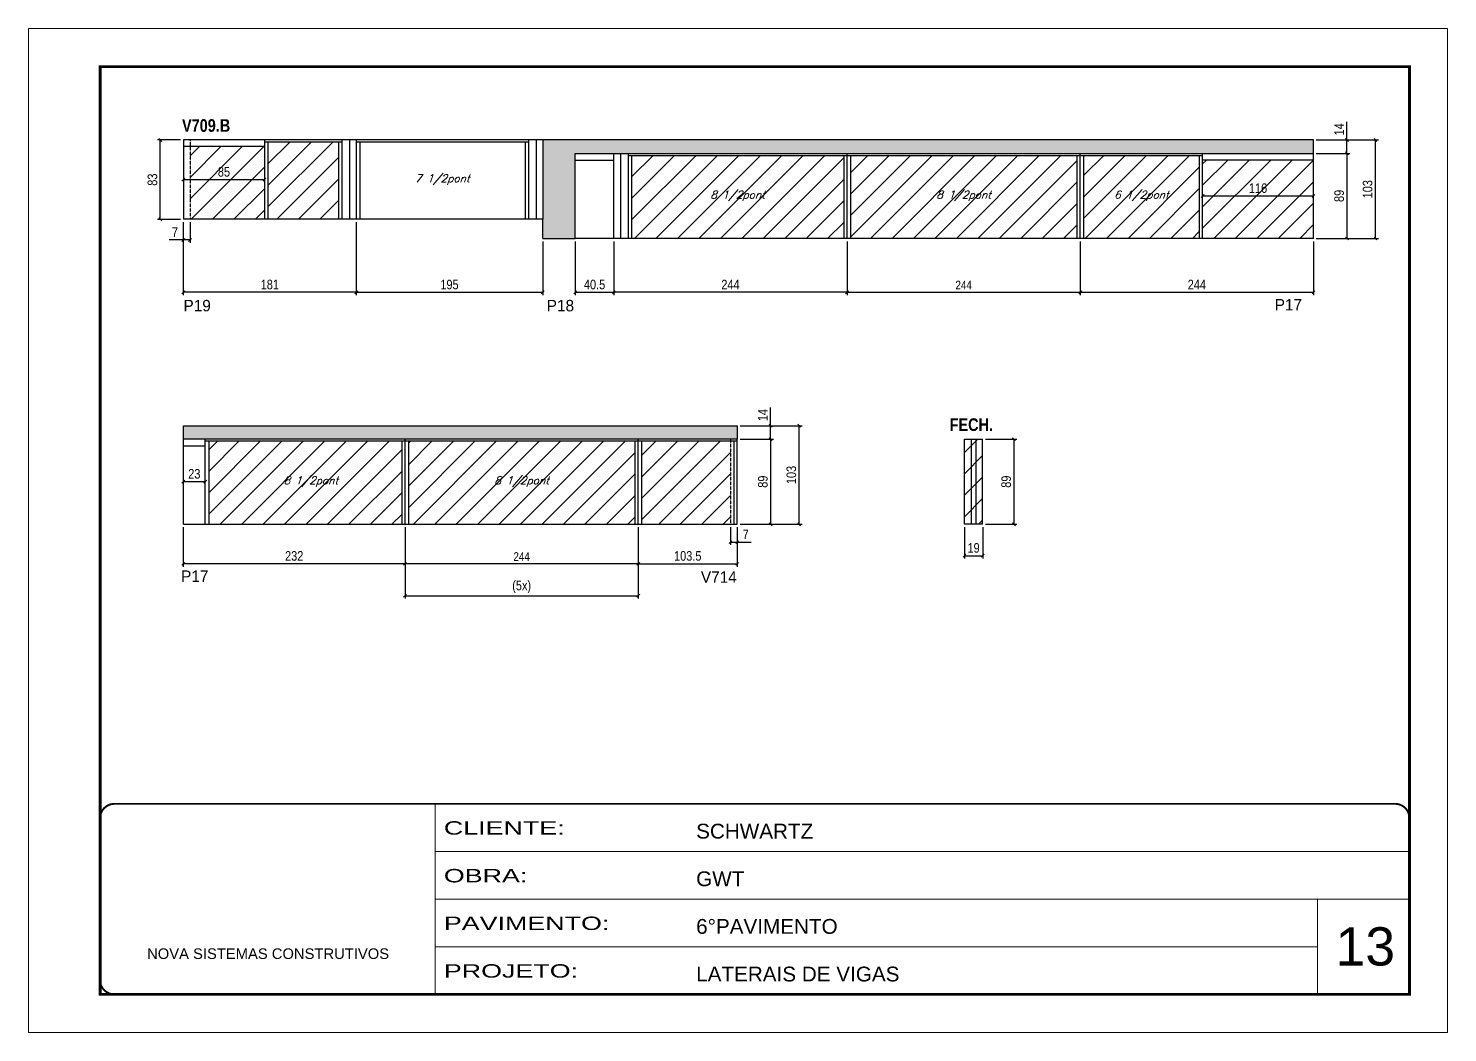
# Model space of a CAD drawing. Extents: x 13154 to 22413, y 1253 to 30260.
# Drawn here: x 13154 to 14639, y 25373 to 26423 of the extents above; entities that cross this region are included whole.
import ezdxf

# ---------------------------------------------------------------- set-up
doc = ezdxf.new("R2010")
doc.units = 0
for name, pattern in [('CONTINUO', [0]), ('DASHED', [0.75, 0.5, -0.25]), ('HIDDEN', [0.375, 0.25, -0.125])]:
    doc.linetypes.add(name, pattern=pattern)
for name, color, linetype in [('5', 5, 'Continuous'), ('COTA', 241, 'Continuous'), ('NOMENCLATURA', 7, 'Continuous'), ('Painéis', 200, 'Continuous'), ('SARR_2.2x7', 40, 'Continuous'), ('SARR_3.5x7', 81, 'Continuous'), ('texto', 7, 'Continuous')]:
    doc.layers.add(name, color=color, linetype=linetype)
for name, color, linetype, lineweight in [('CARIMBO', 255, 'Continuous', 9), ('Folhas', 255, 'Continuous', 9), ('Hachura', 251, 'Continuous', 9), ('SARRAFO DE PRESSAO', 251, 'DASHED', 9)]:
    doc.layers.add(name, color=color, linetype=linetype, lineweight=lineweight)
doc.styles.add('ARIAL', font='arial.ttf')
doc.styles.add('COTA TECNICA', font='techl___.ttf', dxfattribs={"height": 10})
doc.styles.add('COTA TECNICA-50', font='techl___.ttf', dxfattribs={"height": 9})
doc.styles.add('Romans', font='romans.shx')
doc.styles.add('ROMAS860', font='ROMAS860.SHX')
doc.styles.add('TECNICA', font='techb___.ttf', dxfattribs={"height": 10})
doc.styles.add('Tecnologia', font='')
doc.styles.get('Tecnologia').set_extended_font_data('Forgotten Futurist')
doc.dimstyles.new('COTA PAINEL-50', dxfattribs={"dimtxt": 9, "dimasz": 3, "dimexe": 3, "dimexo": 3, "dimgap": 3, "dimtad": 1, "dimdec": 1, "dimzin": 12, "dimdsep": 46, "dimtxsty": 'COTA TECNICA-50', "dimblk1": 'OBLIQUE', "dimblk2": 'OBLIQUE', "dimsah": 1, "dimcen": 0.9, "dimclrd": 4, "dimclre": 4, "dimclrt": 240, "dimadec": 1, "dimazin": 3, "dimtfac": 1, "dimtdec": 1, "dimtmove": 0, "dimatfit": 3, "dimfxl": 1, "dimtolj": 1, "dimtzin": 12, "dimarcsym": 0})
doc.dimstyles.new('PAINEL', dxfattribs={"dimtxt": 10, "dimasz": 3, "dimexe": 3, "dimexo": 3, "dimgap": 3, "dimtad": 1, "dimdec": 1, "dimzin": 12, "dimdsep": 46, "dimtxsty": 'COTA TECNICA', "dimblk1": 'OBLIQUE', "dimblk2": 'OBLIQUE', "dimsah": 1, "dimcen": 0.9, "dimclrd": 4, "dimclre": 4, "dimclrt": 240, "dimadec": 1, "dimazin": 3, "dimtfac": 1, "dimtdec": 1, "dimtmove": 0, "dimatfit": 3, "dimfxl": 1, "dimtolj": 1, "dimtzin": 12, "dimarcsym": 0})
pattern_1 = [(45, (-34.991, 0), (-11.22532, 11.22532), [])]

# ---------------------------------------------------------------- blocks, each defined once
blk = doc.blocks.new('9999999999')
at = {"color": 30, "linetype": 'CONTINUO'}
for p, q in [((98564.6, 34230.2), (98564.6, 34429.4)), ((98564.6, 34379.6), (99584, 34379.6)), ((98564.6, 34329.8), (99488, 34329.8)), ((99584, 34329.8), (99488, 34329.8)), ((99488, 34329.8), (99488, 34230.2)), ((98564.6, 34280), (99488, 34280))]:
    blk.add_line(p, q, dxfattribs=at)
at = {"color": 30, "linetype": 'CONTINUO', "const_width": 2}
blk.add_lwpolyline([(99584, 34230.2), (99584, 34414.4, 0.414214), (99569, 34429.4), (98229, 34429.4, 0.414214), (98214, 34414.4), (98214, 34245.2, 0.414214), (98229, 34230.2), (99584, 34230.2)], format="xyb", dxfattribs=at)
at = {"layer": 'Folhas'}
blk.add_lwpolyline([(98139, 34190.2), (99624, 34190.2), (99624, 35240.2), (98139, 35240.2)], close=True, dxfattribs=at)
at = {"layer": 'Folhas', "color": 30, "const_width": 3}
blk.add_lwpolyline([(98214, 34230.2), (99584, 34230.2), (99584, 35200.2), (98214, 35200.2)], close=True, dxfattribs=at)
at = {"color": 7, "linetype": 'Continuous', "ltscale": 5, "style": 'ARIAL'}
for s, height, p in [('SCHWARTZ', 15.48, (98837.7, 34393.1)), ('GWT', 15.48, (98837.7, 34343.3)), ('6°PAVIMENTO', 15.483, (98837.7, 34293.5)), ('NOVA SISTEMAS CONSTRUTIVOS', 11.059, (98263.2, 34267.2)), ('LATERAIS DE VIGAS', 15.483, (98837.7, 34243.7))]:
    blk.add_text(s, height=height, dxfattribs=at).set_placement(p)
at = {"layer": 'Folhas', "color": 7, "style": 'Tecnologia', "width": 1.5}
for s, p in [('CLIENTE:', (98573.7, 34397.2)), ('OBRA:', (98573.7, 34347.3)), ('PAVIMENTO:', (98573.7, 34297.5)), ('PROJETO:', (98573.7, 34247.7))]:
    blk.add_text(s, height=14, dxfattribs=at).set_placement(p)
blk = doc.blocks.new('_Oblique')
at = {"color": 0, "linetype": 'ByBlock', "lineweight": -2}
blk.add_line((-0.5, -0.5), (0.5, 0.5), dxfattribs=at)
blk = doc.blocks.new('*D222')
at = {"layer": 'COTA', "color": 4, "linetype": 'ByBlock', "lineweight": -2, "transparency": 16777216}
for p, q in [((13316.5, 26220.8), (13316.5, 26144.5)), ((13497.5, 26220.8), (13497.5, 26144.5)), ((13497.5, 26147.5), (13316.5, 26147.5))]:
    blk.add_line(p, q, dxfattribs=at)
at = {"layer": 'Defpoints', "color": 0, "linetype": 'ByBlock', "transparency": 16777216}
for p in [(13316.5, 26223.8), (13497.5, 26223.8), (13316.5, 26147.5)]:
    blk.add_point(p, dxfattribs=at)
at = {"layer": 'COTA', "color": 4, "linetype": 'ByBlock', "lineweight": -2, "transparency": 16777216, "xscale": 3, "yscale": 3, "zscale": 3, "rotation": 180}
blk.add_blockref('_Oblique', (13316.5, 26147.5), dxfattribs=at)
at = {"layer": 'COTA', "color": 4, "linetype": 'ByBlock', "lineweight": -2, "transparency": 16777216, "xscale": 3, "yscale": 3, "zscale": 3}
blk.add_blockref('_Oblique', (13497.5, 26147.5), dxfattribs=at)
at = {"layer": 'COTA', "color": 240, "linetype": 'ByBlock', "transparency": 16777216, "insert": (13407, 26155.6), "char_height": 10, "attachment_point": 5, "style": 'COTA TECNICA'}
blk.add_mtext('\\A1;181', dxfattribs=at)
blk = doc.blocks.new('*D223')
at = {"layer": 'COTA', "color": 4, "lineweight": -2, "transparency": 16777216}
for p, q in [((13316.5, 26220.8), (13316.5, 26199.3)), ((13323.5, 26220.8), (13323.5, 26199.3)), ((13316.5, 26202.3), (13301.8, 26202.3)), ((13323.5, 26202.3), (13316.5, 26202.3))]:
    blk.add_line(p, q, dxfattribs=at)
at = {"layer": 'Defpoints', "color": 0, "transparency": 16777216}
for p in [(13316.5, 26223.8), (13323.5, 26223.8), (13316.5, 26202.3)]:
    blk.add_point(p, dxfattribs=at)
at = {"layer": 'COTA', "color": 4, "lineweight": -2, "transparency": 16777216, "xscale": 3, "yscale": 3, "zscale": 3, "rotation": 180}
blk.add_blockref('_Oblique', (13316.5, 26202.3), dxfattribs=at)
at = {"layer": 'COTA', "color": 4, "lineweight": -2, "transparency": 16777216, "xscale": 3, "yscale": 3, "zscale": 3}
blk.add_blockref('_Oblique', (13323.5, 26202.3), dxfattribs=at)
at = {"layer": 'COTA', "color": 240, "transparency": 16777216, "insert": (13307.7, 26210.4), "char_height": 10, "attachment_point": 5, "style": 'COTA TECNICA'}
blk.add_mtext('\\A1;7', dxfattribs=at)
blk = doc.blocks.new('*D224')
at = {"layer": 'COTA', "color": 4, "lineweight": -2, "transparency": 16777216}
blk.add_line((13316.5, 26265.3), (13401.5, 26265.3), dxfattribs=at)
at = {"layer": 'Defpoints', "color": 0, "transparency": 16777216}
for p in [(13316.5, 26265.3), (13401.5, 26265.3), (13401.5, 26265.3)]:
    blk.add_point(p, dxfattribs=at)
at = {"layer": 'COTA', "color": 4, "lineweight": -2, "transparency": 16777216, "xscale": 3, "yscale": 3, "zscale": 3, "rotation": 180}
blk.add_blockref('_Oblique', (13316.5, 26265.3), dxfattribs=at)
at = {"layer": 'COTA', "color": 4, "lineweight": -2, "transparency": 16777216, "xscale": 3, "yscale": 3, "zscale": 3}
blk.add_blockref('_Oblique', (13401.5, 26265.3), dxfattribs=at)
at = {"layer": 'COTA', "color": 240, "transparency": 16777216, "insert": (13359, 26273.4), "char_height": 10, "attachment_point": 5, "style": 'COTA TECNICA'}
blk.add_mtext('\\A1;85', dxfattribs=at)
blk = doc.blocks.new('*D225')
at = {"layer": 'COTA', "color": 4, "lineweight": -2, "transparency": 16777216}
for p, q in [((13313.5, 26306.8), (13289.4, 26306.8)), ((13292.4, 26223.8), (13292.4, 26306.8)), ((13313.5, 26223.8), (13289.4, 26223.8))]:
    blk.add_line(p, q, dxfattribs=at)
at = {"layer": 'Defpoints', "color": 0, "transparency": 16777216}
for p in [(13292.4, 26306.8), (13316.5, 26306.8), (13316.5, 26223.8)]:
    blk.add_point(p, dxfattribs=at)
at = {"layer": 'COTA', "color": 4, "lineweight": -2, "transparency": 16777216, "xscale": 3, "yscale": 3, "zscale": 3}
for p, rotation in [((13292.4, 26306.8), 90), ((13292.4, 26223.8), 270)]:
    blk.add_blockref('_Oblique', p, dxfattribs=dict(at, rotation=rotation))
at = {"layer": 'COTA', "color": 240, "transparency": 16777216, "insert": (13284.2, 26265.3), "char_height": 10, "attachment_point": 5, "rotation": 90, "style": 'COTA TECNICA'}
blk.add_mtext('\\A1;83', dxfattribs=at)
blk = doc.blocks.new('*D228')
at = {"layer": 'COTA', "color": 4, "linetype": 'ByBlock', "lineweight": -2, "transparency": 16777216}
for p, q in [((14011, 26200.8), (14011, 26144.5)), ((14255, 26200.8), (14255, 26144.5)), ((14011, 26147.5), (14255, 26147.5))]:
    blk.add_line(p, q, dxfattribs=at)
at = {"layer": 'Defpoints', "color": 0, "linetype": 'ByBlock', "transparency": 16777216}
for p in [(14011, 26203.8), (14255, 26203.8), (14255, 26147.5)]:
    blk.add_point(p, dxfattribs=at)
at = {"layer": 'COTA', "color": 4, "linetype": 'ByBlock', "lineweight": -2, "transparency": 16777216, "xscale": 3, "yscale": 3, "zscale": 3, "rotation": 180}
blk.add_blockref('_Oblique', (14011, 26147.5), dxfattribs=at)
at = {"layer": 'COTA', "color": 4, "linetype": 'ByBlock', "lineweight": -2, "transparency": 16777216, "xscale": 3, "yscale": 3, "zscale": 3}
blk.add_blockref('_Oblique', (14255, 26147.5), dxfattribs=at)
at = {"layer": 'COTA', "color": 240, "linetype": 'ByBlock', "transparency": 16777216, "insert": (14133, 26155.1), "char_height": 9, "attachment_point": 5, "style": 'COTA TECNICA-50'}
blk.add_mtext('\\A1;244', dxfattribs=at)
blk = doc.blocks.new('*D229')
at = {"layer": 'COTA', "color": 4, "linetype": 'ByBlock', "lineweight": -2, "transparency": 16777216}
for p, q in [((13767, 26200.8), (13767, 26144.5)), ((14011, 26200.8), (14011, 26144.5)), ((14011, 26147.5), (13767, 26147.5))]:
    blk.add_line(p, q, dxfattribs=at)
at = {"layer": 'Defpoints', "color": 0, "linetype": 'ByBlock', "transparency": 16777216}
for p in [(13767, 26203.8), (14011, 26203.8), (13767, 26147.5)]:
    blk.add_point(p, dxfattribs=at)
at = {"layer": 'COTA', "color": 4, "linetype": 'ByBlock', "lineweight": -2, "transparency": 16777216, "xscale": 3, "yscale": 3, "zscale": 3, "rotation": 180}
blk.add_blockref('_Oblique', (13767, 26147.5), dxfattribs=at)
at = {"layer": 'COTA', "color": 4, "linetype": 'ByBlock', "lineweight": -2, "transparency": 16777216, "xscale": 3, "yscale": 3, "zscale": 3}
blk.add_blockref('_Oblique', (14011, 26147.5), dxfattribs=at)
at = {"layer": 'COTA', "color": 240, "linetype": 'ByBlock', "transparency": 16777216, "insert": (13889, 26155.6), "char_height": 10, "attachment_point": 5, "style": 'COTA TECNICA'}
blk.add_mtext('\\A1;244', dxfattribs=at)
blk = doc.blocks.new('*D230')
at = {"layer": 'COTA', "color": 4, "linetype": 'ByBlock', "lineweight": -2, "transparency": 16777216}
for p, q in [((14255, 26200.8), (14255, 26144.5)), ((14499, 26200.8), (14499, 26144.5)), ((14255, 26147.5), (14499, 26147.5))]:
    blk.add_line(p, q, dxfattribs=at)
at = {"layer": 'Defpoints', "color": 0, "linetype": 'ByBlock', "transparency": 16777216}
for p in [(14255, 26203.8), (14499, 26203.8), (14499, 26147.5)]:
    blk.add_point(p, dxfattribs=at)
at = {"layer": 'COTA', "color": 4, "linetype": 'ByBlock', "lineweight": -2, "transparency": 16777216, "xscale": 3, "yscale": 3, "zscale": 3, "rotation": 180}
blk.add_blockref('_Oblique', (14255, 26147.5), dxfattribs=at)
at = {"layer": 'COTA', "color": 4, "linetype": 'ByBlock', "lineweight": -2, "transparency": 16777216, "xscale": 3, "yscale": 3, "zscale": 3}
blk.add_blockref('_Oblique', (14499, 26147.5), dxfattribs=at)
at = {"layer": 'COTA', "color": 240, "linetype": 'ByBlock', "transparency": 16777216, "insert": (14377, 26155.6), "char_height": 10, "attachment_point": 5, "style": 'COTA TECNICA'}
blk.add_mtext('\\A1;244', dxfattribs=at)
blk = doc.blocks.new('*D231')
at = {"layer": 'COTA', "color": 4, "lineweight": -2, "transparency": 16777216}
blk.add_line((14383, 26248.3), (14499, 26248.3), dxfattribs=at)
at = {"layer": 'Defpoints', "color": 0, "transparency": 16777216}
for p in [(14383, 26248.3), (14499, 26248.3), (14499, 26248.3)]:
    blk.add_point(p, dxfattribs=at)
at = {"layer": 'COTA', "color": 4, "lineweight": -2, "transparency": 16777216, "xscale": 3, "yscale": 3, "zscale": 3, "rotation": 180}
blk.add_blockref('_Oblique', (14383, 26248.3), dxfattribs=at)
at = {"layer": 'COTA', "color": 4, "lineweight": -2, "transparency": 16777216, "xscale": 3, "yscale": 3, "zscale": 3}
blk.add_blockref('_Oblique', (14499, 26248.3), dxfattribs=at)
at = {"layer": 'COTA', "color": 240, "transparency": 16777216, "insert": (14441, 26256.4), "char_height": 10, "attachment_point": 5, "style": 'COTA TECNICA'}
blk.add_mtext('\\A1;116', dxfattribs=at)
blk = doc.blocks.new('*D234')
at = {"layer": 'COTA', "color": 4, "lineweight": -2, "transparency": 16777216}
for p, q in [((14502, 26292.8), (14537, 26292.8)), ((14534, 26292.8), (14534, 26203.8)), ((14502, 26203.8), (14537, 26203.8))]:
    blk.add_line(p, q, dxfattribs=at)
at = {"layer": 'Defpoints', "color": 0, "transparency": 16777216}
for p in [(14499, 26292.8), (14499, 26203.8), (14534, 26203.8)]:
    blk.add_point(p, dxfattribs=at)
at = {"layer": 'COTA', "color": 4, "lineweight": -2, "transparency": 16777216, "xscale": 3, "yscale": 3, "zscale": 3}
for p, rotation in [((14534, 26292.8), 90), ((14534, 26203.8), 270)]:
    blk.add_blockref('_Oblique', p, dxfattribs=dict(at, rotation=rotation))
at = {"layer": 'COTA', "color": 240, "transparency": 16777216, "insert": (14525.9, 26248.3), "char_height": 10, "attachment_point": 5, "rotation": 90, "style": 'COTA TECNICA'}
blk.add_mtext('\\A1;89', dxfattribs=at)
blk = doc.blocks.new('*D235')
at = {"layer": 'COTA', "color": 4, "lineweight": -2, "transparency": 16777216}
for p, q in [((14534, 26306.8), (14534, 26325.9)), ((14502, 26306.8), (14537, 26306.8)), ((14534, 26292.8), (14534, 26306.8)), ((14502, 26292.8), (14537, 26292.8))]:
    blk.add_line(p, q, dxfattribs=at)
at = {"layer": 'Defpoints', "color": 0, "transparency": 16777216}
for p in [(14499, 26306.8), (14534, 26306.8), (14499, 26292.8)]:
    blk.add_point(p, dxfattribs=at)
at = {"layer": 'COTA', "color": 4, "lineweight": -2, "transparency": 16777216, "xscale": 3, "yscale": 3, "zscale": 3}
for p, rotation in [((14534, 26306.8), 90), ((14534, 26292.8), 270)]:
    blk.add_blockref('_Oblique', p, dxfattribs=dict(at, rotation=rotation))
at = {"layer": 'COTA', "color": 240, "transparency": 16777216, "insert": (14525.9, 26317.9), "char_height": 10, "attachment_point": 5, "rotation": 90, "style": 'COTA TECNICA'}
blk.add_mtext('\\A1;14', dxfattribs=at)
blk = doc.blocks.new('*D236')
at = {"layer": 'COTA', "color": 4, "lineweight": -2, "transparency": 16777216}
for p, q in [((14502, 26306.8), (14566.9, 26306.8)), ((14563.9, 26203.8), (14563.9, 26306.8)), ((14502, 26203.8), (14566.9, 26203.8))]:
    blk.add_line(p, q, dxfattribs=at)
at = {"layer": 'Defpoints', "color": 0, "transparency": 16777216}
for p in [(14499, 26306.8), (14563.9, 26306.8), (14499, 26203.8)]:
    blk.add_point(p, dxfattribs=at)
at = {"layer": 'COTA', "color": 4, "lineweight": -2, "transparency": 16777216, "xscale": 3, "yscale": 3, "zscale": 3}
for p, rotation in [((14563.9, 26306.8), 90), ((14563.9, 26203.8), 270)]:
    blk.add_blockref('_Oblique', p, dxfattribs=dict(at, rotation=rotation))
at = {"layer": 'COTA', "color": 240, "transparency": 16777216, "insert": (14555.7, 26255.3), "char_height": 10, "attachment_point": 5, "rotation": 90, "style": 'COTA TECNICA'}
blk.add_mtext('\\A1;103', dxfattribs=at)
blk = doc.blocks.new('*D237')
at = {"layer": 'COTA', "color": 4, "linetype": 'ByBlock', "lineweight": -2, "transparency": 16777216}
for p, q in [((13548.5, 25902), (13548.5, 25860.6)), ((13792.5, 25902), (13792.5, 25860.6)), ((13792.5, 25863.6), (13548.5, 25863.6))]:
    blk.add_line(p, q, dxfattribs=at)
at = {"layer": 'Defpoints', "color": 0, "linetype": 'ByBlock', "transparency": 16777216}
for p in [(13548.5, 25905), (13792.5, 25905), (13548.5, 25863.6)]:
    blk.add_point(p, dxfattribs=at)
at = {"layer": 'COTA', "color": 4, "linetype": 'ByBlock', "lineweight": -2, "transparency": 16777216, "xscale": 3, "yscale": 3, "zscale": 3, "rotation": 180}
blk.add_blockref('_Oblique', (13548.5, 25863.6), dxfattribs=at)
at = {"layer": 'COTA', "color": 4, "linetype": 'ByBlock', "lineweight": -2, "transparency": 16777216, "xscale": 3, "yscale": 3, "zscale": 3}
blk.add_blockref('_Oblique', (13792.5, 25863.6), dxfattribs=at)
at = {"layer": 'COTA', "color": 240, "linetype": 'ByBlock', "transparency": 16777216, "insert": (13670.5, 25871.2), "char_height": 9, "attachment_point": 5, "style": 'COTA TECNICA-50'}
blk.add_mtext('\\A1;244', dxfattribs=at)
blk = doc.blocks.new('*D239')
at = {"layer": 'COTA', "color": 4, "linetype": 'ByBlock', "lineweight": -2, "transparency": 16777216}
for p, q in [((13792.5, 25902), (13792.5, 25860.6)), ((13896, 25902), (13896, 25860.6)), ((13792.5, 25863.6), (13896, 25863.6))]:
    blk.add_line(p, q, dxfattribs=at)
at = {"layer": 'Defpoints', "color": 0, "linetype": 'ByBlock', "transparency": 16777216}
for p in [(13792.5, 25905), (13896, 25905), (13896, 25863.6)]:
    blk.add_point(p, dxfattribs=at)
at = {"layer": 'COTA', "color": 4, "linetype": 'ByBlock', "lineweight": -2, "transparency": 16777216, "xscale": 3, "yscale": 3, "zscale": 3, "rotation": 180}
blk.add_blockref('_Oblique', (13792.5, 25863.6), dxfattribs=at)
at = {"layer": 'COTA', "color": 4, "linetype": 'ByBlock', "lineweight": -2, "transparency": 16777216, "xscale": 3, "yscale": 3, "zscale": 3}
blk.add_blockref('_Oblique', (13896, 25863.6), dxfattribs=at)
at = {"layer": 'COTA', "color": 240, "linetype": 'ByBlock', "transparency": 16777216, "insert": (13844.3, 25871.8), "char_height": 10, "attachment_point": 5, "style": 'COTA TECNICA'}
blk.add_mtext('\\A1;103.5', dxfattribs=at)
blk = doc.blocks.new('*D240')
at = {"layer": 'COTA', "color": 4, "linetype": 'ByBlock', "lineweight": -2, "transparency": 16777216}
for p, q in [((13316.5, 25902), (13316.5, 25860.6)), ((13548.5, 25902), (13548.5, 25860.6)), ((13548.5, 25863.6), (13316.5, 25863.6))]:
    blk.add_line(p, q, dxfattribs=at)
at = {"layer": 'Defpoints', "color": 0, "linetype": 'ByBlock', "transparency": 16777216}
for p in [(13316.5, 25905), (13548.5, 25905), (13316.5, 25863.6)]:
    blk.add_point(p, dxfattribs=at)
at = {"layer": 'COTA', "color": 4, "linetype": 'ByBlock', "lineweight": -2, "transparency": 16777216, "xscale": 3, "yscale": 3, "zscale": 3, "rotation": 180}
blk.add_blockref('_Oblique', (13316.5, 25863.6), dxfattribs=at)
at = {"layer": 'COTA', "color": 4, "linetype": 'ByBlock', "lineweight": -2, "transparency": 16777216, "xscale": 3, "yscale": 3, "zscale": 3}
blk.add_blockref('_Oblique', (13548.5, 25863.6), dxfattribs=at)
at = {"layer": 'COTA', "color": 240, "linetype": 'ByBlock', "transparency": 16777216, "insert": (13432.5, 25871.8), "char_height": 10, "attachment_point": 5, "style": 'COTA TECNICA'}
blk.add_mtext('\\A1;232', dxfattribs=at)
blk = doc.blocks.new('*D238')
at = {"layer": 'COTA', "color": 4, "lineweight": -2, "transparency": 16777216}
blk.add_line((13339.5, 25949.5), (13316.5, 25949.5), dxfattribs=at)
at = {"layer": 'Defpoints', "color": 0, "transparency": 16777216}
for p in [(13316.5, 25949.5), (13316.5, 25949.5), (13339.5, 25949.5)]:
    blk.add_point(p, dxfattribs=at)
at = {"layer": 'COTA', "color": 4, "lineweight": -2, "transparency": 16777216, "xscale": 3, "yscale": 3, "zscale": 3, "rotation": 180}
blk.add_blockref('_Oblique', (13316.5, 25949.5), dxfattribs=at)
at = {"layer": 'COTA', "color": 4, "lineweight": -2, "transparency": 16777216, "xscale": 3, "yscale": 3, "zscale": 3}
blk.add_blockref('_Oblique', (13339.5, 25949.5), dxfattribs=at)
at = {"layer": 'COTA', "color": 240, "transparency": 16777216, "insert": (13328, 25957.7), "char_height": 10, "attachment_point": 5, "style": 'COTA TECNICA'}
blk.add_mtext('\\A1;23', dxfattribs=at)
blk = doc.blocks.new('*D241')
at = {"layer": 'COTA', "color": 4, "lineweight": -2, "transparency": 16777216}
for p, q in [((13548.5, 25902), (13548.5, 25827.3)), ((13792.5, 25902), (13792.5, 25827.3)), ((13548.5, 25830.3), (13792.5, 25830.3))]:
    blk.add_line(p, q, dxfattribs=at)
at = {"layer": 'Defpoints', "color": 0, "transparency": 16777216}
for p in [(13548.5, 25905), (13792.5, 25905), (13792.5, 25830.3)]:
    blk.add_point(p, dxfattribs=at)
at = {"layer": 'COTA', "color": 4, "lineweight": -2, "transparency": 16777216, "xscale": 3, "yscale": 3, "zscale": 3, "rotation": 180}
blk.add_blockref('_Oblique', (13548.5, 25830.3), dxfattribs=at)
at = {"layer": 'COTA', "color": 4, "lineweight": -2, "transparency": 16777216, "xscale": 3, "yscale": 3, "zscale": 3}
blk.add_blockref('_Oblique', (13792.5, 25830.3), dxfattribs=at)
at = {"layer": 'COTA', "color": 240, "transparency": 16777216, "insert": (13670.5, 25839.5), "char_height": 10, "attachment_point": 5, "style": 'COTA TECNICA'}
blk.add_mtext('\\A1;(5x)', dxfattribs=at)
blk = doc.blocks.new('*D242')
at = {"layer": 'COTA', "color": 4, "lineweight": -2, "transparency": 16777216}
for p, q in [((13889, 25902), (13889, 25883.3)), ((13896, 25902), (13896, 25883.3)), ((13889, 25886.3), (13896, 25886.3)), ((13896, 25886.3), (13910.8, 25886.3))]:
    blk.add_line(p, q, dxfattribs=at)
at = {"layer": 'Defpoints', "color": 0, "transparency": 16777216}
for p in [(13889, 25905), (13896, 25905), (13896, 25886.3)]:
    blk.add_point(p, dxfattribs=at)
at = {"layer": 'COTA', "color": 4, "lineweight": -2, "transparency": 16777216, "xscale": 3, "yscale": 3, "zscale": 3, "rotation": 180}
blk.add_blockref('_Oblique', (13889, 25886.3), dxfattribs=at)
at = {"layer": 'COTA', "color": 4, "lineweight": -2, "transparency": 16777216, "xscale": 3, "yscale": 3, "zscale": 3}
blk.add_blockref('_Oblique', (13896, 25886.3), dxfattribs=at)
at = {"layer": 'COTA', "color": 240, "transparency": 16777216, "insert": (13904.9, 25894.4), "char_height": 10, "attachment_point": 5, "style": 'COTA TECNICA'}
blk.add_mtext('\\A1;7', dxfattribs=at)
blk = doc.blocks.new('*D245')
at = {"layer": 'COTA', "color": 4, "lineweight": -2, "transparency": 16777216}
for p, q in [((13899, 25994), (13934, 25994)), ((13931, 25994), (13931, 25905)), ((13899, 25905), (13934, 25905))]:
    blk.add_line(p, q, dxfattribs=at)
at = {"layer": 'Defpoints', "color": 0, "transparency": 16777216}
for p in [(13896, 25994), (13896, 25905), (13931, 25905)]:
    blk.add_point(p, dxfattribs=at)
at = {"layer": 'COTA', "color": 4, "lineweight": -2, "transparency": 16777216, "xscale": 3, "yscale": 3, "zscale": 3}
for p, rotation in [((13931, 25994), 90), ((13931, 25905), 270)]:
    blk.add_blockref('_Oblique', p, dxfattribs=dict(at, rotation=rotation))
at = {"layer": 'COTA', "color": 240, "transparency": 16777216, "insert": (13922.9, 25949.5), "char_height": 10, "attachment_point": 5, "rotation": 90, "style": 'COTA TECNICA'}
blk.add_mtext('\\A1;89', dxfattribs=at)
blk = doc.blocks.new('*D243')
at = {"layer": 'COTA', "color": 4, "lineweight": -2, "transparency": 16777216}
for p, q in [((13931, 26008), (13931, 26027.1)), ((13899, 26008), (13934, 26008)), ((13931, 25994), (13931, 26008)), ((13899, 25994), (13934, 25994))]:
    blk.add_line(p, q, dxfattribs=at)
at = {"layer": 'Defpoints', "color": 0, "transparency": 16777216}
for p in [(13896, 26008), (13931, 26008), (13896, 25994)]:
    blk.add_point(p, dxfattribs=at)
at = {"layer": 'COTA', "color": 4, "lineweight": -2, "transparency": 16777216, "xscale": 3, "yscale": 3, "zscale": 3}
for p, rotation in [((13931, 26008), 90), ((13931, 25994), 270)]:
    blk.add_blockref('_Oblique', p, dxfattribs=dict(at, rotation=rotation))
at = {"layer": 'COTA', "color": 240, "transparency": 16777216, "insert": (13922.9, 26019.1), "char_height": 10, "attachment_point": 5, "rotation": 90, "style": 'COTA TECNICA'}
blk.add_mtext('\\A1;14', dxfattribs=at)
blk = doc.blocks.new('*D244')
at = {"layer": 'COTA', "color": 4, "lineweight": -2, "transparency": 16777216}
for p, q in [((13899, 26008), (13963.9, 26008)), ((13960.9, 25905), (13960.9, 26008)), ((13899, 25905), (13963.9, 25905))]:
    blk.add_line(p, q, dxfattribs=at)
at = {"layer": 'Defpoints', "color": 0, "transparency": 16777216}
for p in [(13896, 26008), (13960.9, 26008), (13896, 25905)]:
    blk.add_point(p, dxfattribs=at)
at = {"layer": 'COTA', "color": 4, "lineweight": -2, "transparency": 16777216, "xscale": 3, "yscale": 3, "zscale": 3}
for p, rotation in [((13960.9, 26008), 90), ((13960.9, 25905), 270)]:
    blk.add_blockref('_Oblique', p, dxfattribs=dict(at, rotation=rotation))
at = {"layer": 'COTA', "color": 240, "transparency": 16777216, "insert": (13952.7, 25956.5), "char_height": 10, "attachment_point": 5, "rotation": 90, "style": 'COTA TECNICA'}
blk.add_mtext('\\A1;103', dxfattribs=at)
blk = doc.blocks.new('*D700')
at = {"layer": 'COTA', "color": 4, "lineweight": -2, "transparency": 16777216}
for p, q in [((14155.9, 25994), (14188.6, 25994)), ((14185.6, 25994), (14185.6, 25905)), ((14155.9, 25905), (14188.6, 25905))]:
    blk.add_line(p, q, dxfattribs=at)
at = {"layer": 'Defpoints', "color": 0, "transparency": 16777216}
for p in [(14152.9, 25994), (14152.9, 25905), (14185.6, 25905)]:
    blk.add_point(p, dxfattribs=at)
at = {"layer": 'COTA', "color": 4, "lineweight": -2, "transparency": 16777216, "xscale": 3, "yscale": 3, "zscale": 3}
for p, rotation in [((14185.6, 25994), 90), ((14185.6, 25905), 270)]:
    blk.add_blockref('_Oblique', p, dxfattribs=dict(at, rotation=rotation))
at = {"layer": 'COTA', "color": 240, "transparency": 16777216, "insert": (14177.5, 25949.5), "char_height": 10, "attachment_point": 5, "rotation": 90, "style": 'COTA TECNICA'}
blk.add_mtext('\\A1;89', dxfattribs=at)
blk = doc.blocks.new('*D701')
at = {"layer": 'COTA', "color": 4, "lineweight": -2, "transparency": 16777216}
for p, q in [((14133.9, 25902), (14133.9, 25869.1)), ((14152.9, 25902), (14152.9, 25869.1)), ((14133.9, 25872.1), (14152.9, 25872.1))]:
    blk.add_line(p, q, dxfattribs=at)
at = {"layer": 'Defpoints', "color": 0, "transparency": 16777216}
for p in [(14133.9, 25905), (14152.9, 25905), (14152.9, 25872.1)]:
    blk.add_point(p, dxfattribs=at)
at = {"layer": 'COTA', "color": 4, "lineweight": -2, "transparency": 16777216, "xscale": 3, "yscale": 3, "zscale": 3, "rotation": 180}
blk.add_blockref('_Oblique', (14133.9, 25872.1), dxfattribs=at)
at = {"layer": 'COTA', "color": 4, "lineweight": -2, "transparency": 16777216, "xscale": 3, "yscale": 3, "zscale": 3}
blk.add_blockref('_Oblique', (14152.9, 25872.1), dxfattribs=at)
at = {"layer": 'COTA', "color": 240, "transparency": 16777216, "insert": (14143.4, 25880.2), "char_height": 10, "attachment_point": 5, "style": 'COTA TECNICA'}
blk.add_mtext('\\A1;19', dxfattribs=at)
blk = doc.blocks.new('*D871')
at = {"layer": 'COTA', "color": 4, "lineweight": -2, "transparency": 16777216}
for p, q in [((13497.5, 26220.8), (13497.5, 26144.5)), ((13692.5, 26200.8), (13692.5, 26144.5)), ((13497.5, 26147.5), (13692.5, 26147.5))]:
    blk.add_line(p, q, dxfattribs=at)
at = {"layer": 'Defpoints', "color": 0, "transparency": 16777216}
for p in [(13497.5, 26223.8), (13692.5, 26203.8), (13692.5, 26147.5)]:
    blk.add_point(p, dxfattribs=at)
at = {"layer": 'COTA', "color": 4, "lineweight": -2, "transparency": 16777216, "xscale": 3, "yscale": 3, "zscale": 3, "rotation": 180}
blk.add_blockref('_Oblique', (13497.5, 26147.5), dxfattribs=at)
at = {"layer": 'COTA', "color": 4, "lineweight": -2, "transparency": 16777216, "xscale": 3, "yscale": 3, "zscale": 3}
blk.add_blockref('_Oblique', (13692.5, 26147.5), dxfattribs=at)
at = {"layer": 'COTA', "color": 240, "transparency": 16777216, "insert": (13595, 26155.6), "char_height": 10, "attachment_point": 5, "style": 'COTA TECNICA'}
blk.add_mtext('\\A1;195', dxfattribs=at)
blk = doc.blocks.new('*D872')
at = {"layer": 'COTA', "color": 4, "lineweight": -2, "transparency": 16777216}
for p, q in [((13726.5, 26200.8), (13726.5, 26144.5)), ((13767, 26200.8), (13767, 26144.5)), ((13726.5, 26147.5), (13767, 26147.5))]:
    blk.add_line(p, q, dxfattribs=at)
at = {"layer": 'Defpoints', "color": 0, "transparency": 16777216}
for p in [(13726.5, 26203.8), (13767, 26203.8), (13767, 26147.5)]:
    blk.add_point(p, dxfattribs=at)
at = {"layer": 'COTA', "color": 4, "lineweight": -2, "transparency": 16777216, "xscale": 3, "yscale": 3, "zscale": 3, "rotation": 180}
blk.add_blockref('_Oblique', (13726.5, 26147.5), dxfattribs=at)
at = {"layer": 'COTA', "color": 4, "lineweight": -2, "transparency": 16777216, "xscale": 3, "yscale": 3, "zscale": 3}
blk.add_blockref('_Oblique', (13767, 26147.5), dxfattribs=at)
at = {"layer": 'COTA', "color": 240, "transparency": 16777216, "insert": (13746.8, 26155.6), "char_height": 10, "attachment_point": 5, "style": 'COTA TECNICA'}
blk.add_mtext('\\A1;40.5', dxfattribs=at)

msp = doc.modelspace()

# ---------------------------------------------------------------- hatches: boundary and pattern name
at = {"layer": 'COTA'}
h = msp.add_hatch(dxfattribs=at)
h.set_pattern_fill('AR-CONC', color=256, scale=0.03)
h.paths.add_polyline_path([(13692.52, 26223.82), (13692.52, 26203.82), (13726.52, 26203.82), (13726.52, 26292.82), (14499.02, 26292.82), (14499.02, 26306.82), (13692.52, 26306.82)])
h = msp.add_hatch(dxfattribs=at)
h.set_pattern_fill('AR-CONC', color=256, scale=0.03)
h.set_pattern_definition([(50, (-34.9915, 0), (5.4655401, -0.4781726), [0.5715, -6.2865]), (355, (-34.9915, 0), (-1.0573026, 5.7317054), [0.4572, -5.0292175]), (100.451445, (-34.536, -0.04), (4.4082374, 5.2535326), [0.4857003, -5.3427073]), (46.1842, (-34.9915, 1.524), (8.1323712, -1.2612698), [0.85725, -9.42975]), (96.635558, (-34.314, 1.419), (7.122124, 7.4227837), [0.7285507, -8.0140682]), (351.18415, (-34.9915, 1.524), (7.122124, 7.4227837), [0.685799, -7.543792]), (21, (-34.2295, 1.143), (4.54843174, -3.06795595), [0.5715, -6.2865]), (326, (-34.2295, 1.143), (1.8540609, 5.525639), [0.4572, -5.0292]), (71.451445, (-33.8504, 0.8873), (6.4024926, 2.4576831), [0.4857003, -5.3426981]), (37.5, (-34.9915, 0), (0.0926581, 2.53665117), [0, -4.96824, 0, -5.1054, 0, -5.04825]), (7.5, (-34.9915, 0), (2.00458988, 3.00541724), [0, -2.91084, 0, -4.85394, 0, -1.92405]), (327.5, (-36.6907, 0), (4.06771786, -0.17186232), [0, -1.905, 0, -5.9436, 0, -7.8867]), (317.5, (-37.4527, 0), (4.44387544, 0.76279473), [0, -2.4765, 0, -3.94716, 0, -5.6007])])
h.paths.add_polyline_path([(13896.02, 25994.02), (13896.02, 26008.02), (13316.52, 26008.02), (13316.52, 25994.02)])
at = {"layer": 'Hachura', "linetype": 'ByBlock'}
h = msp.add_hatch(dxfattribs=at)
h.set_pattern_fill('ANSI31', color=256, scale=5)
h.set_pattern_definition(pattern_1)
h.paths.add_polyline_path([(13479.02, 26223.82), (13479.02, 26304.62), (13405.02, 26304.62), (13405.02, 26223.82)])
h.paths.add_polyline_path([(13401.52, 26223.82), (13401.52, 26299.82), (13323.52, 26299.82), (13323.52, 26223.82)])
h = msp.add_hatch(dxfattribs=at)
h.set_pattern_fill('ANSI31', color=256, scale=5)
h.paths.add_polyline_path([(14007.52, 26203.82), (14007.52, 26290.62), (13785.52, 26290.62), (13785.52, 26203.82)])
h.paths.add_polyline_path([(14251.52, 26203.82), (14251.52, 26290.62), (14014.52, 26290.62), (14014.52, 26203.82)])
h.paths.add_polyline_path([(14379.52, 26203.82), (14379.52, 26290.62), (14258.52, 26290.62), (14258.52, 26203.82)])
h.paths.add_polyline_path([(14499.02, 26203.82), (14499.02, 26285.82), (14383.02, 26285.82), (14383.02, 26203.82)])
h.paths.add_polyline_path([(13552.02, 25991.82), (13552.02, 25905.02), (13789.02, 25905.02), (13789.02, 25991.82)])
h.paths.add_polyline_path([(13343.02, 25991.82), (13343.02, 25905.02), (13545.02, 25905.02), (13545.02, 25991.82)])
h = msp.add_hatch(dxfattribs=at)
h.set_pattern_fill('ANSI31', color=256, scale=5)
h.set_pattern_definition(pattern_1)
h.paths.add_polyline_path([(13889.02, 25991.82), (13796.02, 25991.82), (13796.02, 25905.02), (13889.02, 25905.02)])
h = msp.add_hatch(dxfattribs=at)
h.set_pattern_fill('ANSI31', color=256, scale=5)
h.set_pattern_definition([(45, (7.627, 0), (-11.22532, 11.22532), [])])
h.paths.add_polyline_path([(14145.87, 25905.02), (14152.87, 25905.02), (14152.87, 25994.02), (14145.87, 25994.02)])
h.paths.add_polyline_path([(14140.87, 25905.02), (14145.87, 25905.02), (14145.87, 25994.02), (14140.87, 25994.02)])
h.paths.add_polyline_path([(14140.87, 25994.02), (14133.87, 25994.02), (14133.87, 25905.02), (14140.87, 25905.02)])

# ---------------------------------------------------------------- linework, layer by layer
at = {"layer": 'COTA'}
for p, q in [((14499.02, 26306.82), (13692.52, 26306.82)), ((14499.02, 26292.82), (14499.02, 26306.82)), ((13692.52, 26203.82), (13692.52, 26223.82)), ((13692.52, 26203.82), (13726.52, 26203.82)), ((13316.52, 25994.02), (13316.52, 26008.02)), ((13316.52, 26008.02), (13896.02, 26008.02)), ((13896.02, 26008.02), (13896.02, 25994.02))]:
    msp.add_line(p, q, dxfattribs=at)
at = {"layer": 'Painéis', "linetype": 'Continuous'}
for p, q in [((13316.52, 26306.82), (13316.52, 26223.82)), ((13692.52, 26306.82), (13316.52, 26306.82)), ((13497.52, 26306.82), (13497.52, 26223.82)), ((13692.52, 26306.82), (13692.52, 26223.82)), ((13726.52, 26292.82), (14499.02, 26292.82)), ((13726.52, 26203.82), (13726.52, 26292.82)), ((13767.02, 26203.82), (13767.02, 26292.82)), ((14011.02, 26203.82), (14011.02, 26292.82)), ((14255.02, 26203.82), (14255.02, 26292.82)), ((14499.02, 26203.82), (14499.02, 26292.82)), ((13692.52, 26223.82), (13316.52, 26223.82)), ((14499.02, 26203.82), (13726.52, 26203.82)), ((13896.02, 25994.02), (13316.52, 25994.02)), ((13316.52, 25905.02), (13316.52, 25994.02)), ((13548.52, 25905.02), (13548.52, 25994.02)), ((13792.52, 25905.02), (13792.52, 25994.02)), ((13896.02, 25905.02), (13896.02, 25994.02)), ((14133.87, 25905.02), (14133.87, 25994.02)), ((14133.87, 25994.02), (14152.87, 25994.02)), ((14152.87, 25905.02), (14152.87, 25994.02)), ((13316.52, 25905.02), (13896.02, 25905.02)), ((14152.87, 25905.02), (14133.87, 25905.02))]:
    msp.add_line(p, q, dxfattribs=at)
at = {"layer": 'SARR_2.2x7', "linetype": 'Continuous'}
for p, q in [((13401.52, 26299.82), (13316.52, 26299.82)), ((13482.52, 26304.62), (13401.52, 26304.62)), ((13490.52, 26306.82), (13490.52, 26223.82)), ((13677.52, 26304.62), (13497.52, 26304.62)), ((13685.52, 26306.82), (13685.52, 26223.82)), ((13726.52, 26285.82), (13767.02, 26285.82)), ((13774.02, 26292.82), (13774.02, 26203.82)), ((13782.02, 26290.62), (14011.02, 26290.62)), ((14011.02, 26290.62), (14255.02, 26290.62)), ((14255.02, 26290.62), (14383.02, 26290.62)), ((14499.02, 26285.82), (14383.02, 26285.82)), ((13548.52, 25991.82), (13339.52, 25991.82)), ((13792.52, 25991.82), (13548.52, 25991.82)), ((13896.02, 25991.82), (13792.52, 25991.82)), ((14140.87, 25994.02), (14140.87, 25905.02)), ((14145.87, 25994.02), (14145.87, 25905.02)), ((13316.52, 25987.02), (13339.52, 25987.02))]:
    msp.add_line(p, q, dxfattribs=at)
at = {"layer": 'SARR_2.2x7', "linetype": 'HIDDEN'}
for p, q in [((13323.52, 26306.82), (13323.52, 26223.82)), ((13889.02, 25994.02), (13889.02, 25905.02))]:
    msp.add_line(p, q, dxfattribs=at)
at = {"layer": 'SARR_3.5x7'}
for p, q in [((13401.52, 26306.82), (13401.52, 26223.82)), ((13405.02, 26304.62), (13405.02, 26223.82)), ((13479.02, 26304.62), (13479.02, 26223.82)), ((13482.52, 26306.82), (13482.52, 26223.82)), ((13501.02, 26304.62), (13501.02, 26223.82)), ((13674.02, 26304.62), (13674.02, 26223.82)), ((13677.52, 26306.82), (13677.52, 26223.82)), ((13782.02, 26292.82), (13782.02, 26203.82)), ((13785.52, 26290.62), (13785.52, 26203.82)), ((14007.52, 26290.62), (14007.52, 26203.82)), ((14014.52, 26290.62), (14014.52, 26203.82)), ((14251.52, 26290.62), (14251.52, 26203.82)), ((14258.52, 26290.62), (14258.52, 26203.82)), ((14379.52, 26290.62), (14379.52, 26203.82)), ((14383.02, 26203.82), (14383.02, 26292.82)), ((13339.52, 25905.02), (13339.52, 25994.02)), ((13343.02, 25991.82), (13343.02, 25905.02)), ((13545.02, 25991.82), (13545.02, 25905.02)), ((13552.02, 25991.82), (13552.02, 25905.02)), ((13789.02, 25991.82), (13789.02, 25905.02)), ((13796.02, 25991.82), (13796.02, 25905.02)), ((13892.52, 25991.82), (13892.52, 25905.02))]:
    msp.add_line(p, q, dxfattribs=at)

# ---------------------------------------------------------------- block references
at = {"layer": 'SARRAFO DE PRESSAO', "color": 6, "linetype": 'ByBlock'}
msp.add_blockref('9999999999', (-84984.6, -8816.76), dxfattribs=at)

# ---------------------------------------------------------------- texts
at = {"layer": '5', "linetype": 'Continuous', "style": 'ROMAS860'}
for s, p in [('P19', (13316.72, 26127.6)), ('P18', (13696.79, 26127.6)), ('P17', (14458.5, 26128.5)), ('P17', (13314.18, 25844.63)), ('V714', (13858.07, 25843.73))]:
    msp.add_text(s, height=12, rotation=359.99996, dxfattribs=at).set_placement(p)
at = {"layer": 'CARIMBO', "style": 'ARIAL'}
msp.add_text('13', height=40, dxfattribs=at).set_placement((14522.24, 25443.59))
at = {"layer": 'NOMENCLATURA', "style": 'TECNICA'}
for s, p in [('V709.B', (13315.14, 26315.34)), ('FECH.', (14118.32, 26002.54))]:
    msp.add_text(s, height=13.2, dxfattribs=at).set_placement(p)
at = {"layer": 'texto', "color": 2, "char_height": 8, "attachment_point": 5, "style": 'Romans'}
for s, insert in [('{\\Q19;\\C256;7 1/2pont}', (13587.52, 26265.32)), ('{\\Q19;\\C256;8 1/2pont}', (13896.52, 26248.32)), ('{\\Q19;\\C256;8 1/2pont}', (14133.02, 26248.32)), ('{\\Q19;\\C256;6 1/2pont}', (14319.02, 26248.32)), ('{\\Q19;\\C256;8 1/2pont}', (13450.02, 25949.52)), ('{\\Q19;\\C256;8 1/2pont}', (13670.52, 25949.52))]:
    msp.add_mtext(s, dxfattribs=dict(at, insert=insert))

# ---------------------------------------------------------------- dimensions: what is measured, and where the dimension line sits
at = {"layer": 'COTA'}
for base, p1, p2, angle, picture, middle in [((14533.97, 26306.82), (14499.02, 26292.82), (14499.02, 26306.82), 90, '*D235', (14525.9, 26317.88)), ((13292.45, 26306.82), (13316.52, 26223.82), (13316.52, 26306.82), 90, '*D225', (13284.2, 26265.32)), ((14563.89, 26306.82), (14499.02, 26203.82), (14499.02, 26306.82), 90, '*D236', (14555.67, 26255.32)), ((14533.97, 26203.82), (14499.02, 26292.82), (14499.02, 26203.82), 90, '*D234', (14525.87, 26248.32)), ((13316.52, 26202.33), (13323.52, 26223.82), (13316.52, 26223.82), 180, '*D223', (13307.65, 26210.41)), ((13930.97, 26008.02), (13896.02, 25994.02), (13896.02, 26008.02), 90, '*D243', (13922.9, 26019.08)), ((13960.89, 26008.02), (13896.02, 25905.02), (13896.02, 26008.02), 90, '*D244', (13952.67, 25956.52)), ((13930.97, 25905.02), (13896.02, 25994.02), (13896.02, 25905.02), 90, '*D245', (13922.87, 25949.52)), ((14185.63, 25905.02), (14152.87, 25994.02), (14152.87, 25905.02), 90, '*D700', (14177.52, 25949.52)), ((13316.52, 25949.52), (13339.52, 25949.52), (13316.52, 25949.52), 180, '*D238', (13328.02, 25957.74))]:
    dim = msp.add_linear_dim(base=base, p1=p1, p2=p2, angle=angle, dimstyle='PAINEL', dxfattribs=at)
    dim.commit()
    dim.dimension.update_dxf_attribs({"geometry": picture, "text_midpoint": middle})
for base, p1, p2, picture, middle in [((13401.52, 26265.32), (13316.52, 26265.32), (13401.52, 26265.32), '*D224', (13359.02, 26273.45)), ((14499.02, 26248.32), (14383.02, 26248.32), (14499.02, 26248.32), '*D231', (14441.02, 26256.42)), ((13692.52, 26147.5), (13497.52, 26223.82), (13692.52, 26203.82), '*D871', (13595.02, 26155.64)), ((13767.02, 26147.5), (13726.52, 26203.82), (13767.02, 26203.82), '*D872', (13746.77, 26155.61)), ((13896.02, 25886.33), (13889.02, 25905.02), (13896.02, 25905.02), '*D242', (13904.88, 25894.4)), ((14152.87, 25872.12), (14133.87, 25905.02), (14152.87, 25905.02), '*D701', (14143.37, 25880.2))]:
    dim = msp.add_linear_dim(base=base, p1=p1, p2=p2, dimstyle='PAINEL', dxfattribs=at)
    dim.commit()
    dim.dimension.update_dxf_attribs({"geometry": picture, "text_midpoint": middle})
at = {"layer": 'COTA', "linetype": 'ByBlock'}
for base, p1, p2, picture, middle in [((13316.52, 26147.5), (13497.52, 26223.82), (13316.52, 26223.82), '*D222', (13407.02, 26155.59)), ((13767.02, 26147.5), (14011.02, 26203.82), (13767.02, 26203.82), '*D229', (13889.02, 26155.57)), ((13316.52, 25863.63), (13548.52, 25905.02), (13316.52, 25905.02), '*D240', (13432.52, 25871.85))]:
    dim = msp.add_linear_dim(base=base, p1=p1, p2=p2, angle=180, dimstyle='PAINEL', dxfattribs=at)
    dim.commit()
    dim.dimension.update_dxf_attribs({"geometry": picture, "text_midpoint": middle})
dim = msp.add_linear_dim(base=(14255.02, 26147.5), p1=(14011.02, 26203.82), p2=(14255.02, 26203.82), angle=180, dimstyle='COTA PAINEL-50', override={"dimarcsym": 1}, dxfattribs=at)
dim.commit()
dim.dimension.update_dxf_attribs({"geometry": '*D228', "text_midpoint": (14133.02, 26155.06)})
for base, p1, p2, picture, middle in [((14499.02, 26147.5), (14255.02, 26203.82), (14499.02, 26203.82), '*D230', (14377.02, 26155.57)), ((13896.02, 25863.63), (13792.52, 25905.02), (13896.02, 25905.02), '*D239', (13844.27, 25871.85))]:
    dim = msp.add_linear_dim(base=base, p1=p1, p2=p2, dimstyle='PAINEL', dxfattribs=at)
    dim.commit()
    dim.dimension.update_dxf_attribs({"geometry": picture, "text_midpoint": middle})
dim = msp.add_linear_dim(base=(13548.52, 25863.63), p1=(13792.52, 25905.02), p2=(13548.52, 25905.02), dimstyle='COTA PAINEL-50', override={"dimarcsym": 1}, dxfattribs=at)
dim.commit()
dim.dimension.update_dxf_attribs({"geometry": '*D237', "text_midpoint": (13670.52, 25871.19)})
at = {"layer": 'COTA'}
dim = msp.add_linear_dim(base=(13792.52, 25830.32), p1=(13548.52, 25905.02), p2=(13792.52, 25905.02), text='(5x)', dimstyle='PAINEL', dxfattribs=at)
dim.commit()
dim.dimension.update_dxf_attribs({"geometry": '*D241', "text_midpoint": (13670.52, 25839.54)})

doc.saveas('drawing.dxf')
